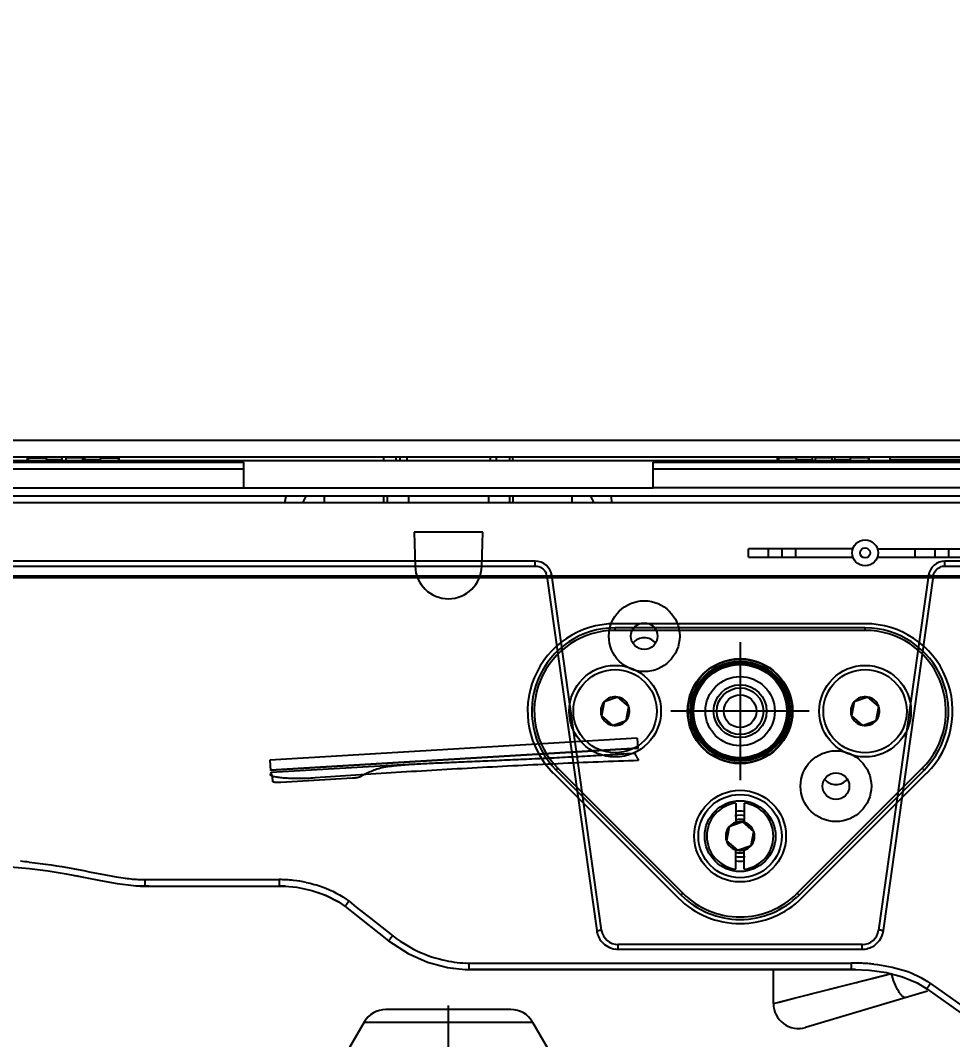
# Model space of a CAD drawing. Header units: millimetres. Extents: x -97344 to -49824, y -57049 to -40247.
# Drawn here: x -69466 to -69354.2, y -49654 to -49531.7 of the extents above; entities that cross this region are included whole.
import ezdxf

# ---------------------------------------------------------------- set-up
doc = ezdxf.new("R2010")
doc.units = ezdxf.units.MM
doc.header["$LTSCALE"] = 200
doc.header["$PDSIZE"] = -1
doc.linetypes.add('DOT_CENTER', pattern=[14, 12, -1, 0, -1])
for name, color, linetype in [('02___PRT_ALL_AXES', 7, 'Continuous'), ('06___PRT_ALL_SURFS', 7, 'Continuous'), ('1', 7, 'Continuous'), ('DIM', 3, 'Continuous'), ('LAY0001', 7, 'Continuous'), ('LAY0011', 7, 'Continuous')]:
    doc.layers.add(name, color=color, linetype=linetype)
doc.styles.add('TSSD_Dimension', font='tssdeng.shx', dxfattribs={"width": 0.7, "bigfont": 'hztxt.shx'})
doc.dimstyles.new('TSSD_20_20', dxfattribs={"dimtxt": 60, "dimasz": 20, "dimexe": 20, "dimexo": 50, "dimgap": 20, "dimtad": 1, "dimdec": 0, "dimzin": 0, "dimdsep": 46, "dimtxsty": 'TSSD_Dimension', "dimblk": 'ARCHTICK', "dimcen": 0, "dimdle": 20, "dimclrt": 7, "dimadec": 0, "dimazin": 0, "dimtfac": 1, "dimtdec": 0, "dimtix": 1, "dimtmove": 2, "dimatfit": 3, "dimfxl": 1, "dimtolj": 1, "dimtzin": 0, "dimarcsym": 0})

# ---------------------------------------------------------------- blocks, each defined once
blk = doc.blocks.new('COUNTERSUNK-HEAD-HEXAGON-SOCKET-BOLTS_DIN-7991_M5x12_A2-70_STAINLESS-STEEL_4__342', base_point=(838.75, -3.18))
at = {"color": 7, "linetype": 'Continuous'}
for p, q in [((842.44, 2.95), (842.11, 1.25)), ((844.07, 3.52), (842.44, 2.95)), ((845.39, 2.39), (844.07, 3.52)), ((842.11, 1.25), (843.43, 0.12)), ((845.06, 0.69), (845.39, 2.39)), ((843.43, 0.12), (845.06, 0.69))]:
    blk.add_line(p, q, dxfattribs=at)
blk.add_circle((843.75, 1.82), 5, dxfattribs=at)
for start, end in [(139.2098, 199.2098), (79.2098, 139.2098), (19.2098, 79.2098), (199.2098, 259.2098), (319.2098, 19.2098), (259.2098, 319.2098)]:
    blk.add_arc((843.75, 1.82), 1.73, start, end, dxfattribs=at)
blk = doc.blocks.new('COUNTERSUNK-HEAD-HEXAGON-SOCKET-BOLTS_DIN-7991_M5x12_A2-70_STAINLESS-STEEL_6__343', base_point=(808.75, -3.18))
at = {"color": 7, "linetype": 'Continuous'}
for p, q in [((812.44, 2.95), (812.11, 1.25)), ((814.07, 3.52), (812.44, 2.95)), ((815.39, 2.39), (814.07, 3.52)), ((812.11, 1.25), (813.43, 0.12)), ((815.06, 0.69), (815.39, 2.39)), ((813.43, 0.12), (815.06, 0.69))]:
    blk.add_line(p, q, dxfattribs=at)
blk.add_circle((813.75, 1.82), 5, dxfattribs=at)
for start, end in [(139.2098, 199.2098), (79.2098, 139.2098), (19.2098, 79.2098), (199.2098, 259.2098), (319.2098, 19.2098), (259.2098, 319.2098)]:
    blk.add_arc((813.75, 1.82), 1.73, start, end, dxfattribs=at)
blk = doc.blocks.new('COUNTERSUNK-HEAD-HEXAGON-SOCKET-BOLTS_DIN-7991_M5x12_A2-70_STAINLESS-STEEL_5__344', base_point=(823.75, -18.18))
at = {"color": 7, "linetype": 'Continuous'}
for p, q in [((827.44, -12.05), (827.11, -13.75)), ((829.07, -11.48), (827.44, -12.05)), ((830.39, -12.61), (829.07, -11.48)), ((830.06, -14.31), (830.39, -12.61)), ((827.11, -13.75), (828.43, -14.88)), ((828.43, -14.88), (830.06, -14.31))]:
    blk.add_line(p, q, dxfattribs=at)
blk.add_circle((828.75, -13.18), 5, dxfattribs=at)
for start, end in [(139.2098, 199.2098), (79.2098, 139.2098), (19.2098, 79.2098), (319.2098, 19.2098), (199.2098, 259.2098), (259.2098, 319.2098)]:
    blk.add_arc((828.75, -13.18), 1.73, start, end, dxfattribs=at)
blk = doc.blocks.new('23-D1025-B_LOCK_PIN_PLATE_Absen-PL_2__346', base_point=(803.75, -23.18))
at = {"color": 7, "linetype": 'Continuous'}
for p, q in [((843.75, 11.82), (813.75, 11.82)), ((843.75, 11.52), (813.75, 11.52)), ((806.68, -5.25), (821.68, -20.25)), ((806.89, -5.04), (821.89, -20.04)), ((835.61, -20.04), (850.61, -5.04)), ((835.82, -20.25), (850.82, -5.25))]:
    blk.add_line(p, q, dxfattribs=at)
at = {"color": 140, "linetype": 'Continuous'}
for p, q in [((813.75, 11.52), (813.75, 11.82)), ((843.75, 11.52), (843.75, 11.82)), ((806.89, -5.04), (806.68, -5.25)), ((850.61, -5.04), (850.82, -5.25)), ((821.89, -20.04), (821.68, -20.25)), ((835.61, -20.04), (835.82, -20.25))]:
    blk.add_line(p, q, dxfattribs=at)
for radius in [6.3, 5.9, 4.16, 3.18]:
    blk.add_circle((828.75, 1.82), radius, dxfattribs=at)
at = {"color": 7, "linetype": 'Continuous'}
for centre, radius in [((828.75, 1.82), 6), ((813.75, 1.82), 5.5), ((843.75, 1.82), 5.5), ((828.75, -13.18), 5.5)]:
    blk.add_circle(centre, radius, dxfattribs=at)
for centre, radius, start, end in [((813.75, 1.82), 10, 90, 225), ((813.75, 1.82), 9.7, 90, 225), ((843.75, 1.82), 10, 315, 90), ((843.75, 1.82), 9.7, 315, 90), ((828.75, -13.18), 10, 225, 315), ((828.75, -13.18), 9.7, 225, 315)]:
    blk.add_arc(centre, radius, start, end, dxfattribs=at)
at = {"layer": '1', "color": 1, "linetype": 'DOT_CENTER'}
for p, q in [((828.75, 10.12), (828.75, -6.48)), ((837.05, 1.82), (820.45, 1.82))]:
    blk.add_line(p, q, dxfattribs=at)
blk = doc.blocks.new('PH_23_COMPONENTS_BASESTAND-0_5m_Absen-PL__347', base_point=(431.26, -23.18))
for name, p in [('23-D1025-B_LOCK_PIN_PLATE_Absen-PL_2__346', (803.75, -23.18)), ('COUNTERSUNK-HEAD-HEXAGON-SOCKET-BOLTS_DIN-7991_M5x12_A2-70_STAINLESS-STEEL_6__343', (808.75, -3.18)), ('COUNTERSUNK-HEAD-HEXAGON-SOCKET-BOLTS_DIN-7991_M5x12_A2-70_STAINLESS-STEEL_4__342', (838.75, -3.18)), ('COUNTERSUNK-HEAD-HEXAGON-SOCKET-BOLTS_DIN-7991_M5x12_A2-70_STAINLESS-STEEL_5__344', (823.75, -18.18))]:
    blk.add_blockref(name, p)
blk = doc.blocks.new('23-D1020-B_EXTRUSION-MAIN-BODY_BASESTAND-0_5m_Absen-PL__363', base_point=(418.75, -61.98))
at = {"color": 7, "linetype": 'Continuous'}
for p, q in [((892.01, 18.02), (441.25, 18.02)), ((892.01, 17.82), (441.25, 17.82)), ((843.75, 12.32), (813.75, 12.32)), ((806.33, -5.6), (821.33, -20.6)), ((836.17, -20.6), (851.17, -5.6))]:
    blk.add_line(p, q, dxfattribs=at)
for centre, start, end in [((813.75, 1.82), 90, 225), ((843.75, 1.82), 315, 90), ((828.75, -13.18), 225, 315)]:
    blk.add_arc(centre, 10.5, start, end, dxfattribs=at)
blk = doc.blocks.new('Top1', base_point=(668.75, -75.52))
for name, p in [('23-D1020-B_EXTRUSION-MAIN-BODY_BASESTAND-0_5m_Absen-PL__363', (418.75, -61.98)), ('PH_23_COMPONENTS_BASESTAND-0_5m_Absen-PL__347', (431.26, -23.18))]:
    blk.add_blockref(name, p)
blk = doc.blocks.new('*U1466')
blk.add_blockref('Top1', (0, -50.11))
blk = doc.blocks.new('*U1467')
at = {"layer": 'DIM', "color": 0, "linetype": 'ByBlock', "lineweight": -2, "transparency": 16777216}
blk.add_blockref('*U1466', (0, 0), dxfattribs=at)
blk = doc.blocks.new('23-D0471-A_MALE-KINGPIN_STACKING_Absen__166', base_point=(-4.7, -388.66))
at = {"color": 7, "linetype": 'Continuous'}
for p, q in [((55.3, -329.66), (56.3, -328.66)), ((56.3, -328.66), (60.3, -328.66)), ((56.3, -388.66), (56.3, -328.66)), ((60.3, -333.46), (60.3, -328.66)), ((100.3, -328.66), (104.3, -328.66)), ((100.3, -337.66), (100.3, -328.66)), ((105.3, -329.66), (104.3, -328.66)), ((104.3, -338.66), (104.3, -328.66)), ((55.3, -342.66), (55.3, -329.66)), ((105.3, -334.66), (105.3, -329.66)), ((60.3, -334.46), (60.3, -333.46)), ((60.3, -337.66), (60.3, -334.46)), ((105.3, -337.71), (105.3, -334.66)), ((60.3, -337.66), (63.3, -337.66)), ((63.3, -337.66), (93.3, -337.66)), ((93.3, -337.66), (95.8, -337.66)), ((95.8, -337.66), (100.3, -337.66)), ((104.3, -388.66), (104.3, -338.66)), ((105.3, -339.32), (105.3, -337.71)), ((105.3, -379.61), (105.3, -339.32)), ((54.3, -343.66), (7.98, -343.66)), ((55.3, -374.66), (55.3, -342.66)), ((-3.2, -348.56), (2.98, -345)), ((-4.7, -351.16), (-4.7, -358.66)), ((-4.7, -358.66), (-4.7, -366.15)), ((-3.2, -368.75), (2.98, -372.32)), ((54.3, -373.66), (7.98, -373.66)), ((55.3, -387.66), (55.3, -374.66)), ((105.3, -382.66), (105.3, -379.61)), ((105.3, -387.66), (105.3, -382.66)), ((55.3, -387.66), (56.3, -388.66)), ((105.3, -387.66), (104.3, -388.66)), ((56.3, -388.66), (104.3, -388.66))]:
    blk.add_line(p, q, dxfattribs=at)
at = {"color": 140, "linetype": 'Continuous'}
for p, q in [((7.98, -358.66), (7.98, -343.66)), ((54.3, -358.66), (54.3, -343.66)), ((2.98, -358.66), (2.98, -345)), ((-3.2, -358.66), (-3.2, -348.56)), ((-3.2, -368.75), (-3.2, -358.66)), ((2.98, -372.32), (2.98, -358.66)), ((7.98, -373.66), (7.98, -358.66)), ((54.3, -373.66), (54.3, -358.66))]:
    blk.add_line(p, q, dxfattribs=at)
at = {"color": 7, "linetype": 'Continuous'}
blk.add_circle((120.3, -358.66), 2.5, dxfattribs=at)
for centre, radius, start, end in [((7.98, -353.66), 10, 90, 120), ((54.3, -342.66), 1, 270, 0), ((-1.7, -351.16), 3, 120, 180), ((-1.7, -366.15), 3, 180, 240), ((7.98, -363.66), 10, 240, 270), ((54.3, -374.66), 1, 0, 90)]:
    blk.add_arc(centre, radius, start, end, dxfattribs=at)
at = {"layer": '1', "color": 1, "linetype": 'DOT_CENTER'}
for p, q in [((-5.2, -358.66), (4.98, -358.66)), ((56.3, -358.66), (5.98, -358.66))]:
    blk.add_line(p, q, dxfattribs=at)
blk = doc.blocks.new('PH_23_KOLOM-OUTRIGGER-0_8m_STACKING_Absen__171', base_point=(-4.7, -388.66))
blk.add_blockref('23-D0471-A_MALE-KINGPIN_STACKING_Absen__166', (-4.7, -388.66))
blk = doc.blocks.new('23-A0231-B_WELDING-ASSEMBLY_OUTRIGGER-0_8m_STACKING_Absen__173', base_point=(-4.7, -638.66))
blk.add_blockref('PH_23_KOLOM-OUTRIGGER-0_8m_STACKING_Absen__171', (-4.7, -388.66))
blk = doc.blocks.new('23-A0226-B_OUTRIGGER-0_8m_STACKING_Absen__188', base_point=(-4.7, -694.14))
blk.add_blockref('23-A0231-B_WELDING-ASSEMBLY_OUTRIGGER-0_8m_STACKING_Absen__173', (-4.7, -638.66))
blk = doc.blocks.new('*U1468')
at = {"rotation": 270.0000000000176}
blk.add_blockref('23-A0226-B_OUTRIGGER-0_8m_STACKING_Absen__188', (-210.26, 404.75), dxfattribs=at)
blk = doc.blocks.new('*U1470')
at = {"layer": 'DIM', "color": 0, "linetype": 'ByBlock', "lineweight": -2, "transparency": 16777216}
blk.add_blockref('*U1468', (0, 0), dxfattribs=at)
blk = doc.blocks.new('2250')
at = {"color": 7, "linetype": 'Continuous'}
for p, q in [((-45098.14, -64404.84), (-45337.71, -64404.84)), ((-45098.35, -64406.84), (-45337.71, -64406.84)), ((-45263.28, -64407.24), (-45263.28, -64406.94)), ((-45263.28, -64406.94), (-45261, -64406.94)), ((-45263.19, -64406.94), (-45263.19, -64407.24)), ((-45261, -64407.15), (-45261, -64406.84)), ((-45261, -64407.15), (-45260.87, -64407.2)), ((-45261, -64407.15), (-45259.15, -64407.15)), ((-45259.15, -64406.84), (-45259.15, -64407.15)), ((-45259.05, -64407.24), (-45259.15, -64407.15)), ((-45258.68, -64406.94), (-45258.68, -64407.24)), ((-45256.68, -64406.94), (-45258.68, -64406.94)), ((-45258.66, -64406.94), (-45258.66, -64406.84)), ((-45256.9, -64406.84), (-45256.9, -64406.94)), ((-45256.68, -64406.94), (-45256.68, -64407.24)), ((-45256.41, -64407.15), (-45256.51, -64407.24)), ((-45256.41, -64407.15), (-45256.41, -64406.84)), ((-45256.41, -64407.15), (-45254.56, -64407.15)), ((-45254.69, -64407.2), (-45254.56, -64407.15)), ((-45254.69, -64407.15), (-45254.69, -64407.24)), ((-45254.56, -64406.84), (-45254.56, -64407.15)), ((-45254.56, -64406.94), (-45252.28, -64406.94)), ((-45252.37, -64406.94), (-45252.37, -64407.24)), ((-45252.28, -64407.24), (-45252.28, -64406.94)), ((-45220.53, -64407.34), (-45220.51, -64406.84)), ((-45218.56, -64407.34), (-45218.56, -64406.84)), ((-45207, -64407.34), (-45207, -64406.84)), ((-45205.45, -64406.84), (-45205.45, -64407.34)), ((-45205.03, -64407.34), (-45205.05, -64406.84)), ((-45173.28, -64407.24), (-45173.28, -64406.94)), ((-45171, -64406.94), (-45173.28, -64406.94)), ((-45173.19, -64406.94), (-45173.19, -64407.24)), ((-45171, -64407.15), (-45171, -64406.84)), ((-45171, -64407.15), (-45169.15, -64407.15)), ((-45171, -64407.15), (-45170.87, -64407.2)), ((-45169.15, -64406.84), (-45169.15, -64407.15)), ((-45169.05, -64407.24), (-45169.15, -64407.15)), ((-45168.78, -64406.94), (-45168.78, -64407.24)), ((-45166.78, -64406.94), (-45168.78, -64406.94)), ((-45168.66, -64406.94), (-45168.66, -64406.84)), ((-45166.9, -64406.84), (-45166.9, -64406.94)), ((-45166.78, -64406.94), (-45166.78, -64407.24)), ((-45166.41, -64407.15), (-45166.51, -64407.24)), ((-45166.41, -64407.15), (-45166.41, -64406.84)), ((-45166.41, -64407.15), (-45164.56, -64407.15)), ((-45164.69, -64407.2), (-45164.56, -64407.15)), ((-45164.56, -64406.84), (-45164.56, -64407.15)), ((-45162.28, -64406.94), (-45164.56, -64406.94)), ((-45162.37, -64406.94), (-45162.37, -64407.24)), ((-45162.28, -64407.24), (-45162.28, -64406.94)), ((-45337.63, -64407.24), (-45098.39, -64407.24)), ((-45321.36, -64407.44), (-45237.36, -64407.44)), ((-45321.36, -64408.24), (-45237.36, -64408.24)), ((-45237.36, -64407.44), (-45237.36, -64410.54)), ((-45188.2, -64410.54), (-45188.2, -64407.44)), ((-45188.2, -64407.44), (-45104.2, -64407.44)), ((-45188.2, -64408.24), (-45104.2, -64408.24)), ((-45337.11, -64410.54), (-45188.2, -64410.54)), ((-45098.85, -64411.54), (-45333.58, -64411.54)), ((-45232.4, -64412.34), (-45232.26, -64411.54)), ((-45230.25, -64412.34), (-45229.86, -64411.54)), ((-45227.64, -64412.34), (-45227.64, -64411.54)), ((-45220.53, -64412.34), (-45220.53, -64411.54)), ((-45220.12, -64411.54), (-45220.12, -64412.34)), ((-45217.57, -64411.54), (-45217.57, -64412.34)), ((-45207.99, -64411.54), (-45207.99, -64412.34)), ((-45205.45, -64411.54), (-45205.45, -64412.34)), ((-45205.03, -64412.34), (-45205.03, -64411.54)), ((-45195.31, -64412.34), (-45195.7, -64411.54)), ((-45193.3, -64411.54), (-45193.16, -64412.34)), ((-45099.05, -64412.34), (-45576.51, -64412.34)), ((-45176.78, -64418.84), (-45176.78, -64417.84)), ((-45164.25, -64417.84), (-45176.78, -64417.84)), ((-45174.43, -64417.84), (-45174.43, -64418.84)), ((-45172.78, -64417.84), (-45172.78, -64418.84)), ((-45171.13, -64417.84), (-45171.13, -64418.84)), ((-45161.31, -64417.84), (-45144.25, -64417.84)), ((-45156.78, -64418.84), (-45156.78, -64417.84)), ((-45154.43, -64417.84), (-45154.43, -64418.84)), ((-45152.78, -64417.84), (-45152.78, -64418.84)), ((-45202.36, -64419.34), (-45473.2, -64419.34)), ((-45202.36, -64419.92), (-45202.36, -64419.34)), ((-45176.78, -64418.84), (-45164.25, -64418.84)), ((-45161.31, -64418.84), (-45144.25, -64418.84)), ((-45153.2, -64419.92), (-45153.2, -64419.34)), ((-45137.97, -64419.34), (-45153.2, -64419.34)), ((-45279.54, -64419.92), (-45202.36, -64419.92)), ((-45153.2, -64419.92), (-45137.97, -64419.92)), ((-45200.97, -64421.12), (-45194.99, -64463.68)), ((-45194.4, -64463.62), (-45200.38, -64421.06)), ((-45155.18, -64421.06), (-45161.16, -64463.62)), ((-45160.57, -64463.68), (-45154.59, -64421.12)), ((-45178.28, -64448.37), (-45178.28, -64450.68)), ((-45177.28, -64448.37), (-45177.28, -64450.68)), ((-45178.28, -64456.31), (-45178.28, -64454)), ((-45177.28, -64456.31), (-45177.28, -64454)), ((-45250.58, -64458.27), (-45249.98, -64458.31)), ((-45249.2, -64458.33), (-45250.29, -64458.29)), ((-45250.29, -64458.29), (-45249.98, -64458.31)), ((-45249.2, -64457.56), (-45249.2, -64458.33)), ((-45249.2, -64457.56), (-45246.51, -64457.56)), ((-45249.2, -64458.33), (-45233.08, -64458.33)), ((-45248.7, -64458.35), (-45249.2, -64458.33)), ((-45246.51, -64457.56), (-45233.08, -64457.56)), ((-45233.08, -64457.56), (-45233.08, -64458.33)), ((-45233.08, -64458.33), (-45232.42, -64458.35)), ((-45232.33, -64458.35), (-45233.08, -64458.33)), ((-45232.42, -64458.35), (-45232.4, -64458.35)), ((-45228.39, -64459.11), (-45227.43, -64459.45)), ((-45227.43, -64459.45), (-45225.97, -64460.22)), ((-45225.97, -64460.22), (-45225.18, -64460.77)), ((-45224.7, -64460.16), (-45223.83, -64460.85)), ((-45223.83, -64460.85), (-45222.08, -64462.22)), ((-45222.08, -64462.22), (-45219.46, -64464.29)), ((-45192.42, -64465.92), (-45192.42, -64465.34)), ((-45163.14, -64465.34), (-45192.42, -64465.34)), ((-45192.42, -64465.92), (-45163.14, -64465.92)), ((-45163.14, -64465.92), (-45163.14, -64465.34)), ((-45217.61, -64466.43), (-45215.29, -64467.46)), ((-45217.61, -64466.43), (-45217.61, -64466.43)), ((-45210.78, -64468.34), (-45210.77, -64468.34)), ((-45210.77, -64468.34), (-45210.32, -64468.35)), ((-45210.32, -64467.57), (-45210.32, -64468.35)), ((-45210.32, -64467.57), (-45164.47, -64467.57)), ((-45210.32, -64468.35), (-45164.47, -64468.35)), ((-45210.14, -64468.35), (-45210.32, -64468.35)), ((-45163.93, -64468.35), (-45210.14, -64468.35)), ((-45177.78, -64468.35), (-45177.78, -64468.35)), ((-45173.78, -64472.43), (-45173.78, -64468.35)), ((-45164.47, -64467.57), (-45164.47, -64468.35)), ((-45164.44, -64468.35), (-45164.16, -64468.35)), ((-45164.16, -64468.35), (-45164.15, -64468.35)), ((-45164.17, -64469.99), (-45161.95, -64469.43)), ((-45163.57, -64469.84), (-45160.43, -64469.04)), ((-45161.95, -64469.43), (-45159.63, -64468.84)), ((-45160.43, -64469.04), (-45159.63, -64468.84)), ((-45171.28, -64471.8), (-45164.17, -64469.99)), ((-45166.24, -64470.52), (-45164.02, -64469.95)), ((-45164.02, -64469.95), (-45163.79, -64469.89)), ((-45163.79, -64469.89), (-45163.57, -64469.84)), ((-45155.39, -64470.65), (-45148, -64475.93)), ((-45154.92, -64470.03), (-45147.53, -64475.3)), ((-45173.78, -64472.43), (-45171.28, -64471.8)), ((-45155.3, -64470.94), (-45169.92, -64475.31))]:
    blk.add_line(p, q, dxfattribs=at)
for points in [[(-45265.31, -64456.02), (-45263.05, -64456.24), (-45260.81, -64456.52), (-45258.65, -64456.87), (-45256.55, -64457.27), (-45254.51, -64457.67), (-45252.52, -64458.03), (-45250.58, -64458.27)], [(-45257.68, -64457.06), (-45257.34, -64457.12), (-45256.77, -64457.23)], [(-45232.42, -64458.35), (-45230.95, -64458.48), (-45229.15, -64458.85), (-45227.49, -64459.42), (-45226.01, -64460.19), (-45225.2, -64460.76)], [(-45225.2, -64460.76), (-45224.41, -64461.38), (-45219.96, -64464.89)], [(-45219.96, -64464.89), (-45217.62, -64466.43), (-45215.29, -64467.46), (-45212.89, -64468.11), (-45210.78, -64468.34)], [(-45214, -64467.81), (-45212.87, -64468.11), (-45211.96, -64468.21)], [(-45210.77, -64468.34), (-45210.46, -64468.35), (-45210.13, -64468.35)], [(-45164.14, -64468.35), (-45162.25, -64468.44), (-45160.2, -64468.72), (-45158.29, -64469.21), (-45156.55, -64469.94), (-45155.39, -64470.65)], [(-45171.28, -64471.8), (-45169.86, -64471.43), (-45168.14, -64471), (-45166.24, -64470.52)], [(-45173.78, -64472.43), (-45173.6, -64472.38), (-45173.09, -64472.26), (-45172.33, -64472.07), (-45171.28, -64471.8)]]:
    blk.add_lwpolyline(points, dxfattribs=at)
for centre, radius in [((-45162.78, -64418.34), 1.55), ((-45162.78, -64418.34), 0.6), ((-45189.28, -64428.34), 4.25), ((-45189.28, -64428.34), 1.6), ((-45177.78, -64437.34), 6.25), ((-45177.78, -64437.34), 5.95), ((-45177.78, -64437.34), 5.75), ((-45177.78, -64437.34), 5.59), ((-45177.78, -64437.34), 2.8), ((-45177.78, -64437.34), 1.96), ((-45166.28, -64446.34), 4.25), ((-45166.28, -64446.34), 1.6), ((-45177.78, -64452.34), 4.25)]:
    blk.add_circle(centre, radius, dxfattribs=at)
for centre, radius, start, end in [((-45202.36, -64421.34), 2, 8, 90), ((-45153.2, -64421.34), 2, 90, 172), ((-45202.37, -64421.32), 1.41, 8.0286, 21.1219), ((-45177.78, -64452.34), 4, 97.1808, 262.8192), ((-45177.78, -64452.34), 4, 277.1808, 82.8192), ((-45177.78, -64452.34), 2.5, 75.6282, 104.3718), ((-45177.78, -64452.34), 3, 80.4059, 99.5941), ((-45177.78, -64452.34), 1.73, 106.7787, 253.2213), ((-45177.78, -64452.34), 2, 75.5225, 104.4775), ((-45177.78, -64452.34), 1.73, 286.7787, 73.2213), ((-45177.78, -64452.34), 2.5, 255.6282, 284.3718), ((-45177.78, -64452.34), 2, 255.5225, 284.4775), ((-45272.32, -64539.97), 85.01, 83.7601, 84.472), ((-45177.78, -64452.34), 3, 260.4059, 279.5941), ((-45247.28, -64425), 32.67, 260.5797, 262.4988), ((-45249.21, -64443.36), 14.98, 267.076, 270.0601), ((-45249.18, -64443.19), 14.37, 267.4308, 269.9298), ((-45233.08, -64473.59), 16.03, 83.8531, 89.9842), ((-45233.06, -64473.46), 15.89, 78.3514, 83.8806), ((-45210.17, -64452.5), 15.02, 231.7636, 235.9388), ((-45192.42, -64463.34), 2, 188, 270), ((-45163.14, -64463.34), 2, 270, 352), ((-45163.15, -64463.32), 2.6, 343.8374, 351.9753), ((-45209.76, -64451.9), 15.74, 235.9429, 242.7262), ((-45192.42, -64463.31), 2.6, 261.8309, 269.9752), ((-45210.32, -64454.89), 12.68, 268.1987, 269.9969), ((-45164.46, -64495.16), 27.59, 87.236, 90.0236), ((-45163.93, -64428.56), 39.79, 269.2552, 269.6906), ((-45163.94, -64430.51), 37.84, 269.6923, 269.9457), ((-45164.35, -64492.8), 25.23, 85.6706, 87.2204), ((-45164.22, -64491.06), 23.48, 83.9567, 85.6712), ((-45170.78, -64472.43), 3, 180, 286.6261), ((-45170.73, -64474.43), 1, 271.4216, 283.1639)]:
    blk.add_arc(centre, radius, start, end, dxfattribs=at)
blk.add_ellipse((-45212.78, -64407.34), major_axis=(6.3, 0), ratio=1, start_param=3.062144, end_param=3.115796, dxfattribs=at)
for points, knots in [([(-45202.36, -64419.92), (-45202.08, -64419.92), (-45201.52, -64420.09), (-45201.15, -64420.56), (-45201.05, -64420.81)], [0, 0, 0, 0, 0.500229, 1, 1, 1, 1]), ([(-45154.59, -64421.12), (-45154.56, -64420.89), (-45154.37, -64420.44), (-45153.99, -64420.14), (-45153.77, -64420.04)], [0, 0, 0, 0, 0.500096, 1, 1, 1, 1]), ([(-45200.97, -64421.12), (-45200.9, -64421.11), (-45200.76, -64421.1), (-45200.57, -64421.06), (-45200.47, -64421.08), (-45200.38, -64421.05), (-45200.38, -64421.06)], [0, 0, 0, 0, 0.381978, 0.706507, 0.922778, 1, 1, 1, 1]), ([(-45154.59, -64421.12), (-45154.66, -64421.11), (-45154.8, -64421.1), (-45155, -64421.06), (-45155.09, -64421.08), (-45155.18, -64421.05), (-45155.18, -64421.06)], [0, 0, 0, 0, 0.381978, 0.706507, 0.922778, 1, 1, 1, 1]), ([(-45263.08, -64455.46), (-45261.33, -64455.65), (-45257.83, -64456.17), (-45254.37, -64456.94), (-45252.63, -64457.23)], [0, 0, 0, 0, 0.499955, 1, 1, 1, 1]), ([(-45224.7, -64460.16), (-45224.77, -64460.24), (-45224.88, -64460.38), (-45225.02, -64460.55), (-45225.11, -64460.65), (-45225.15, -64460.71), (-45225.18, -64460.73), (-45225.2, -64460.76), (-45225.2, -64460.76)], [0, 0, 0, 0, 0.382311, 0.708862, 0.832752, 0.924713, 0.98138, 1, 1, 1, 1]), ([(-45219.46, -64464.29), (-45219.52, -64464.37), (-45219.64, -64464.51), (-45219.77, -64464.68), (-45219.86, -64464.79), (-45219.91, -64464.85), (-45219.94, -64464.87), (-45219.95, -64464.9), (-45219.96, -64464.89)], [0, 0, 0, 0, 0.38228, 0.708854, 0.832747, 0.924702, 0.981375, 1, 1, 1, 1]), ([(-45194.99, -64463.68), (-45194.92, -64463.67), (-45194.78, -64463.65), (-45194.58, -64463.62), (-45194.49, -64463.63), (-45194.4, -64463.6), (-45194.4, -64463.62)], [0, 0, 0, 0, 0.381978, 0.706507, 0.922778, 1, 1, 1, 1]), ([(-45160.57, -64463.68), (-45160.64, -64463.67), (-45160.78, -64463.65), (-45160.98, -64463.62), (-45161.07, -64463.63), (-45161.16, -64463.6), (-45161.16, -64463.62)], [0, 0, 0, 0, 0.381978, 0.706507, 0.922778, 1, 1, 1, 1]), ([(-45157.89, -64471.71), (-45158.01, -64471.75), (-45158.27, -64471.62), (-45158.51, -64471.34), (-45159.11, -64470.48), (-45159.42, -64469.59), (-45159.63, -64468.84)], [0, 0, 0, 0, 0.109032, 0.204324, 0.33033, 1, 1, 1, 1]), ([(-45154.92, -64470.03), (-45154.98, -64470.11), (-45155.09, -64470.26), (-45155.22, -64470.43), (-45155.3, -64470.54), (-45155.34, -64470.61), (-45155.37, -64470.62), (-45155.38, -64470.65), (-45155.39, -64470.65)], [0, 0, 0, 0, 0.382531, 0.709008, 0.832875, 0.924832, 0.981449, 1, 1, 1, 1])]:
    blk.add_open_spline(points, degree=3, knots=knots, dxfattribs=at)
for points in [[(-45153.77, -64420.04), (-45153.6, -64419.96), (-45153.4, -64419.92), (-45153.2, -64419.92)], [(-45251.55, -64457.39), (-45250.98, -64457.46), (-45250.4, -64457.52), (-45249.82, -64457.55)], [(-45229.85, -64457.89), (-45229.19, -64458.03), (-45228.54, -64458.2), (-45227.91, -64458.43)], [(-45227.91, -64458.43), (-45226.77, -64458.84), (-45225.66, -64459.41), (-45224.7, -64460.16)], [(-45194.99, -64463.68), (-45194.92, -64464.17), (-45194.7, -64464.67), (-45194.37, -64465.04)], [(-45161.71, -64465.49), (-45161.21, -64465.16), (-45160.81, -64464.62), (-45160.65, -64464.04)], [(-45216.98, -64465.89), (-45215.86, -64466.46), (-45214.66, -64466.91), (-45213.44, -64467.2)], [(-45194.37, -64465.04), (-45193.97, -64465.49), (-45193.38, -64465.81), (-45192.79, -64465.89)], [(-45163.14, -64465.92), (-45162.64, -64465.92), (-45162.13, -64465.76), (-45161.71, -64465.49)], [(-45213.44, -64467.2), (-45212.55, -64467.41), (-45211.63, -64467.54), (-45210.72, -64467.57)], [(-45161.75, -64467.71), (-45160.55, -64467.84), (-45159.36, -64468.06), (-45158.21, -64468.42)], [(-45158.21, -64468.42), (-45157.05, -64468.79), (-45155.91, -64469.32), (-45154.92, -64470.03)]]:
    blk.add_open_spline(points, degree=3, dxfattribs=at)
at = {"layer": '02___PRT_ALL_AXES', "color": 7, "linetype": 'Continuous'}
for p, q in [((-45217.78, -64406.84), (-45217.78, -64407.24)), ((-45207.78, -64406.84), (-45207.78, -64407.24)), ((-45176.05, -64431.66), (-45176.02, -64431.61)), ((-45173.49, -64433.23), (-45173.46, -64433.18))]:
    blk.add_line(p, q, dxfattribs=at)
blk.add_circle((-45177.78, -64437.34), 6, dxfattribs=at)
for centre, start, end in [((-45189.28, -64430.27), 39.2245, 140.6327), ((-45166.28, -64444.41), 219.2245, 320.6327)]:
    blk.add_arc(centre, 1.75, start, end, dxfattribs=at)
at = {"layer": '06___PRT_ALL_SURFS', "color": 7, "linetype": 'Continuous'}
for p, q in [((-45104.2, -64410.54), (-45188.2, -64410.54)), ((-45197.92, -64412.34), (-45197.92, -64411.54))]:
    blk.add_line(p, q, dxfattribs=at)
at = {"layer": 'LAY0001', "color": 7, "linetype": 'Continuous'}
for p, q in [((-45216.89, -64415.84), (-45216.78, -64419.94)), ((-45208.67, -64415.84), (-45216.89, -64415.84)), ((-45208.78, -64419.94), (-45208.67, -64415.84)), ((-45190.13, -64440.58), (-45234.21, -64443.23)), ((-45190.13, -64440.58), (-45190.06, -64441.83)), ((-45190.06, -64441.79), (-45234.14, -64444.43)), ((-45190.06, -64441.83), (-45234.14, -64444.47)), ((-45234.21, -64443.23), (-45234.14, -64444.47)), ((-45216.86, -64443.69), (-45234.06, -64444.72)), ((-45232.87, -64445.87), (-45224.27, -64445.35))]:
    blk.add_line(p, q, dxfattribs=at)
blk.add_arc((-45212.78, -64419.84), 4, 181.5, 358.5, dxfattribs=at)
for points, knots in [([(-45211.54, -64443.44), (-45210.69, -64443.4), (-45208.96, -64443.33), (-45206.36, -64443.21), (-45203.74, -64443.1), (-45201.09, -64442.97), (-45198.43, -64442.84), (-45195.75, -64442.7), (-45193.08, -64442.54), (-45191.29, -64442.43), (-45190.4, -64442.37)], [0, 0, 0, 0, 0.121519, 0.244571, 0.368875, 0.494153, 0.620141, 0.746599, 0.873296, 1, 1, 1, 1]), ([(-45190.4, -64442.37), (-45190.37, -64442.45), (-45190.29, -64442.63), (-45190.15, -64442.92), (-45190.04, -64443.14), (-45189.97, -64443.26)], [0, 0, 0, 0, 0.257083, 0.591727, 1, 1, 1, 1]), ([(-45189.97, -64443.26), (-45193.19, -64443.37), (-45199.64, -64443.64), (-45209.32, -64444.13), (-45219.04, -64444.7), (-45225.52, -64445.13), (-45228.76, -64445.36)], [0, 0, 0, 0, 0.248316, 0.498455, 0.749368, 1, 1, 1, 1]), ([(-45221.35, -64444.28), (-45221.08, -64444.19), (-45220.5, -64444.05), (-45219.61, -64443.92), (-45218.68, -64443.82), (-45217.75, -64443.74), (-45216.81, -64443.68), (-45215.84, -64443.63), (-45214.83, -64443.58), (-45213.77, -64443.54), (-45212.67, -64443.49), (-45211.92, -64443.46), (-45211.54, -64443.44)], [0, 0, 0, 0, 0.086509, 0.18023, 0.275129, 0.369905, 0.465009, 0.562367, 0.664918, 0.772857, 0.884972, 1, 1, 1, 1]), ([(-45234.11, -64445.02), (-45234.1, -64444.92), (-45234.08, -64444.56), (-45233.92, -64445.26), (-45233.91, -64445.49), (-45233.88, -64445.75)], [0, 0, 0, 0, 0.222251, 0.412575, 1, 1, 1, 1]), ([(-45228.76, -64445.36), (-45229.1, -64445.38), (-45229.79, -64445.42), (-45230.78, -64445.43), (-45231.7, -64445.42), (-45232.5, -64445.37), (-45233.16, -64445.31), (-45233.66, -64445.22), (-45233.94, -64445.15), (-45234.11, -64445.06), (-45234.11, -64445.02)], [0, 0, 0, 0, 0.19254, 0.378813, 0.550575, 0.700905, 0.824369, 0.916467, 0.974707, 1, 1, 1, 1]), ([(-45223.34, -64445.18), (-45223.12, -64445.05), (-45222.69, -64444.82), (-45222.03, -64444.52), (-45221.58, -64444.35), (-45221.35, -64444.28)], [0, 0, 0, 0, 0.340667, 0.673591, 1, 1, 1, 1]), ([(-45233.88, -64445.75), (-45233.88, -64445.76), (-45233.85, -64445.79), (-45233.79, -64445.82), (-45233.69, -64445.84), (-45233.57, -64445.86), (-45233.42, -64445.87), (-45233.25, -64445.88), (-45233.06, -64445.88), (-45232.94, -64445.87), (-45232.87, -64445.87)], [0, 0, 0, 0, 0.039201, 0.104861, 0.200203, 0.323369, 0.470104, 0.635607, 0.814279, 1, 1, 1, 1]), ([(-45224.27, -64445.35), (-45224.22, -64445.35), (-45224.12, -64445.34), (-45223.97, -64445.33), (-45223.83, -64445.31), (-45223.7, -64445.29), (-45223.59, -64445.26), (-45223.49, -64445.24), (-45223.4, -64445.21), (-45223.36, -64445.19), (-45223.34, -64445.18)], [0, 0, 0, 0, 0.159464, 0.315104, 0.463704, 0.602011, 0.727104, 0.836554, 0.928196, 1, 1, 1, 1])]:
    blk.add_open_spline(points, degree=3, knots=knots, dxfattribs=at)
at = {"layer": 'LAY0011', "color": 7, "linetype": 'Continuous'}
for p, q in [((-45098.35, -64406.84), (-45577.21, -64406.84)), ((-45159.78, -64407.24), (-45159.78, -64406.84)), ((-45159.78, -64407.14), (-45132.78, -64407.14))]:
    blk.add_line(p, q, dxfattribs=at)
blk = doc.blocks.new('*U1488')
at = {"layer": 'DIM', "color": 3}
blk.add_blockref('2250', (45347.11, 64440.65), dxfattribs=at)
blk = doc.blocks.new('*U1489')
at = {"layer": 'DIM', "color": 0, "linetype": 'ByBlock', "lineweight": -2, "transparency": 16777216}
blk.add_blockref('*U1488', (0, 0), dxfattribs=at)
blk = doc.blocks.new('_ArchTick')
at = {"color": 0, "linetype": 'ByBlock', "const_width": 0.5}
blk.add_lwpolyline([(-0.7071, -0.7071), (0.7071, 0.7071)], dxfattribs=at)
blk = doc.blocks.new('*D1596')
at = {"layer": 'Defpoints', "color": 0, "transparency": 16777216}
for p in [(-57789.66, -49147.97), (-69789.66, -49573.25), (-57789.66, -49573.25)]:
    blk.add_point(p, dxfattribs=at)
at = {"layer": 'DIM', "color": 0, "lineweight": -2, "transparency": 16777216}
for p, q in [((-69789.66, -49523.25), (-69789.66, -49127.97)), ((-57789.66, -49523.25), (-57789.66, -49127.97)), ((-69809.66, -49147.97), (-57769.66, -49147.97))]:
    blk.add_line(p, q, dxfattribs=at)
at = {"layer": 'DIM', "color": 0, "lineweight": -2, "transparency": 16777216, "xscale": 20, "yscale": 20, "zscale": 20, "rotation": 180}
blk.add_blockref('_ArchTick', (-69789.66, -49147.97), dxfattribs=at)
at = {"layer": 'DIM', "color": 0, "lineweight": -2, "transparency": 16777216, "xscale": 20, "yscale": 20, "zscale": 20}
blk.add_blockref('_ArchTick', (-57789.66, -49147.97), dxfattribs=at)
at = {"layer": 'DIM', "color": 7, "transparency": 16777216, "insert": (-63789.66, -49097.97), "char_height": 60, "attachment_point": 5, "style": 'TSSD_Dimension'}
blk.add_mtext('\\A1;12000', dxfattribs=at)

msp = doc.modelspace()

# ---------------------------------------------------------------- block references
at = {"layer": 'DIM', "color": 3}
for name, p in [('*U1467', (-69539.66, -49641.82)), ('*U1489', (-69548.99, -49617.9)), ('*U1470', (-69539.89, -50055.15))]:
    msp.add_blockref(name, p, dxfattribs=at)

# ---------------------------------------------------------------- dimensions: what is measured, and where the dimension line sits
at = {"layer": 'DIM'}
dim = msp.add_linear_dim(base=(-57789.66, -49147.97), p1=(-69789.66, -49573.25), p2=(-57789.66, -49573.25), dimstyle='TSSD_20_20', dxfattribs=at)
dim.commit()
dim.dimension.update_dxf_attribs({"geometry": '*D1596', "text_midpoint": (-63789.66, -49097.97)})

doc.saveas('drawing.dxf')
